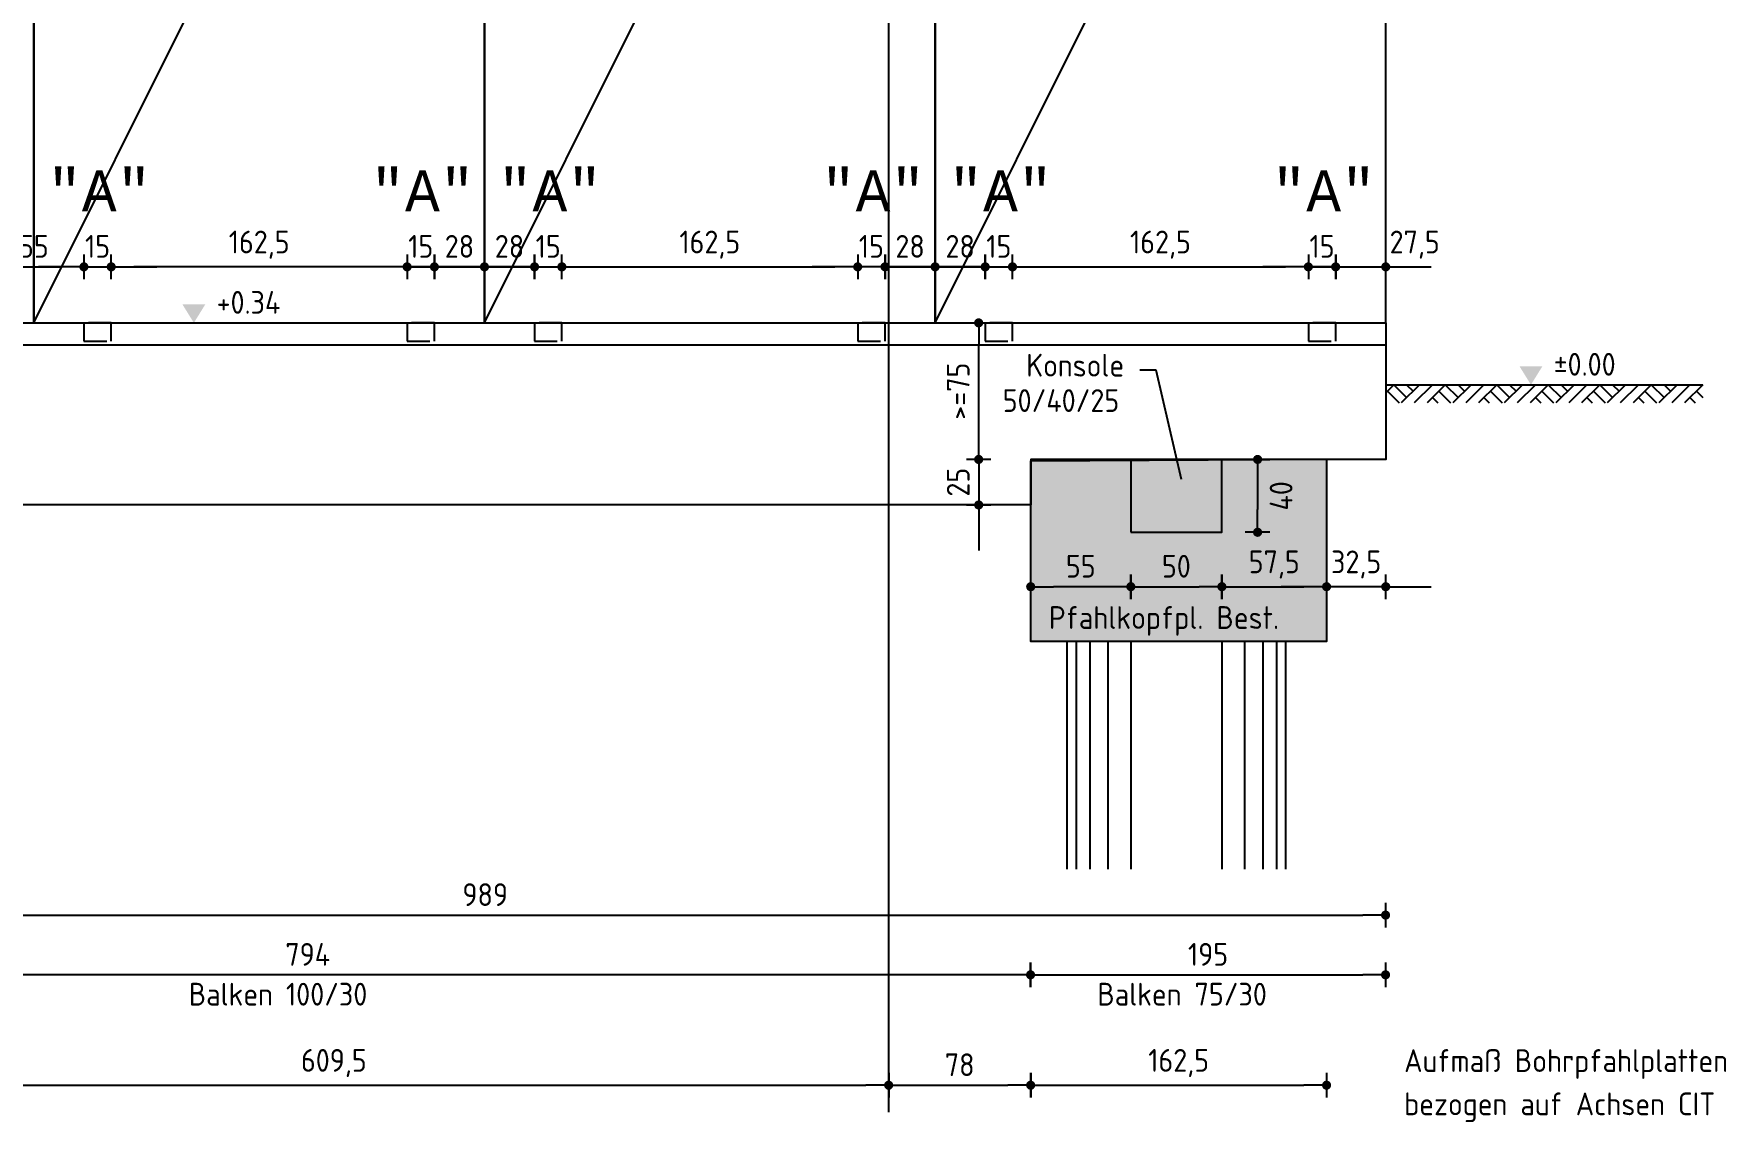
# Model space of a CAD drawing. Extents: x -17 to 300, y 24 to 138.
# Drawn here: x 262.12 to 271.42, y 124.52 to 130.5 of the extents above; entities that cross this region are included whole.
import ezdxf
from ezdxf.enums import TextEntityAlignment as Align

# ---------------------------------------------------------------- set-up
doc = ezdxf.new("R2010")
doc.units = 0
doc.header["$LTSCALE"] = 0.5
doc.header["$MEASUREMENT"] = 0
doc.header["$PDMODE"] = 2
doc.linetypes.add('AUSGEZOGEN', pattern=[1000.01, 1000, 0.01])
doc.linetypes.add('HIDDEN', pattern=[0.375, 0.25, -0.125])
doc.layers.get('Defpoints').update_dxf_attribs({"linetype": 'CONTINUOUS'})
for name, color, linetype in [('ACHSEN', 7, 'CONTINUOUS'), ('BET-SCHN', 6, 'CONTINUOUS'), ('BETON', 7, 'CONTINUOUS'), ('koten', 7, 'CONTINUOUS'), ('MASSE', 7, 'CONTINUOUS'), ('SCHRAFF', 7, 'CONTINUOUS'), ('TEXT', 7, 'CONTINUOUS')]:
    doc.layers.add(name, color=color, linetype=linetype)
doc.styles.add('mono', font='monos.ttf')
doc.styles.add('TXT', font='isocp.shx')
doc.dimstyles.new('DOT_I', dxfattribs={"dimscale": 0.5, "dimtxt": 0.25, "dimasz": 0.25, "dimexe": 0.1, "dimexo": 0.3, "dimgap": 0.1, "dimtad": 1, "dimdec": 3, "dimzin": 3, "dimtxsty": 'TXT', "dimblk": 'DOT', "dimblk1": 'DOT', "dimblk2": 'DOT', "dimsah": 1, "dimcen": 0.1, "dimse1": 1, "dimse2": 1, "dimazin": 0, "dimtfac": 1, "dimtdec": 4, "dimtix": 1, "dimtmove": 2, "dimatfit": 3, "dimldrblk": 'DOT', "dimfxl": 0, "dimtvp": 1, "dimtolj": 1, "dimtzin": 0, "dimarcsym": 0})

# ---------------------------------------------------------------- blocks, each defined once
blk = doc.blocks.new('DOT')
at = {"layer": 'MASSE', "color": 7, "linetype": 'Continuous'}
for p, q in [((0, 0), (-1, 0)), ((0, 0.54), (0, -0.54))]:
    blk.add_line(p, q, dxfattribs=at)
at = {"layer": 'MASSE', "color": 7, "linetype": 'Continuous', "const_width": 0.2}
blk.add_lwpolyline([(-0.1, 0, 1), (0.1, 0, 1)], format="xyb", close=True, dxfattribs=at)
blk = doc.blocks.new('*D286')
at = {"layer": 'Defpoints', "color": 0, "linetype": 'AUSGEZOGEN', "transparency": 16777216}
for p in [(259.6547, 125.333), (259.6547, 125.333), (267.5947, 125.333)]:
    blk.add_point(p, dxfattribs=at)
at = {"layer": 'MASSE', "color": 0, "linetype": 'AUSGEZOGEN', "lineweight": -2, "transparency": 16777216}
blk.add_line((267.4697, 125.333), (259.7797, 125.333), dxfattribs=at)
at = {"layer": 'MASSE', "color": 0, "linetype": 'AUSGEZOGEN', "lineweight": -2, "transparency": 16777216, "xscale": 0.125, "yscale": 0.125, "zscale": 0.125, "rotation": 180}
blk.add_blockref('DOT', (259.6547, 125.333), dxfattribs=at)
at = {"layer": 'MASSE', "color": 0, "linetype": 'AUSGEZOGEN', "lineweight": -2, "transparency": 16777216, "xscale": 0.125, "yscale": 0.125, "zscale": 0.125}
blk.add_blockref('DOT', (267.5947, 125.333), dxfattribs=at)
at = {"layer": 'MASSE', "color": 0, "linetype": 'AUSGEZOGEN', "transparency": 16777216, "insert": (263.6247, 125.4455), "char_height": 0.125, "attachment_point": 5, "style": 'TXT'}
blk.add_mtext('\\A1;794', dxfattribs=at)
blk = doc.blocks.new('*D287')
at = {"layer": 'Defpoints', "color": 0, "linetype": 'AUSGEZOGEN', "transparency": 16777216}
for p in [(267.5947, 125.333), (269.5447, 125.333), (269.5447, 125.333)]:
    blk.add_point(p, dxfattribs=at)
at = {"layer": 'MASSE', "color": 0, "linetype": 'AUSGEZOGEN', "lineweight": -2, "transparency": 16777216}
blk.add_line((267.7197, 125.333), (269.4197, 125.333), dxfattribs=at)
at = {"layer": 'MASSE', "color": 0, "linetype": 'AUSGEZOGEN', "lineweight": -2, "transparency": 16777216, "xscale": 0.125, "yscale": 0.125, "zscale": 0.125, "rotation": 180}
blk.add_blockref('DOT', (267.5947, 125.333), dxfattribs=at)
at = {"layer": 'MASSE', "color": 0, "linetype": 'AUSGEZOGEN', "lineweight": -2, "transparency": 16777216, "xscale": 0.125, "yscale": 0.125, "zscale": 0.125}
blk.add_blockref('DOT', (269.5447, 125.333), dxfattribs=at)
at = {"layer": 'MASSE', "color": 0, "linetype": 'AUSGEZOGEN', "transparency": 16777216, "insert": (268.5697, 125.4455), "char_height": 0.125, "attachment_point": 5, "style": 'TXT'}
blk.add_mtext('\\A1;195', dxfattribs=at)
blk = doc.blocks.new('*D291')
at = {"layer": 'Defpoints', "color": 0, "linetype": 'AUSGEZOGEN', "transparency": 16777216}
for p in [(259.6547, 125.6609), (269.5447, 125.6609), (269.5447, 125.6609)]:
    blk.add_point(p, dxfattribs=at)
at = {"layer": 'MASSE', "color": 0, "linetype": 'AUSGEZOGEN', "lineweight": -2, "transparency": 16777216}
blk.add_line((259.7797, 125.6609), (269.4197, 125.6609), dxfattribs=at)
at = {"layer": 'MASSE', "color": 0, "linetype": 'AUSGEZOGEN', "lineweight": -2, "transparency": 16777216, "xscale": 0.125, "yscale": 0.125, "zscale": 0.125, "rotation": 180}
blk.add_blockref('DOT', (259.6547, 125.6609), dxfattribs=at)
at = {"layer": 'MASSE', "color": 0, "linetype": 'AUSGEZOGEN', "lineweight": -2, "transparency": 16777216, "xscale": 0.125, "yscale": 0.125, "zscale": 0.125}
blk.add_blockref('DOT', (269.5447, 125.6609), dxfattribs=at)
at = {"layer": 'MASSE', "color": 0, "linetype": 'AUSGEZOGEN', "transparency": 16777216, "insert": (264.5997, 125.7734), "char_height": 0.125, "attachment_point": 5, "style": 'TXT'}
blk.add_mtext('\\A1;989', dxfattribs=at)
blk = doc.blocks.new('*D299')
at = {"layer": 'Defpoints', "color": 0, "linetype": 'AUSGEZOGEN', "transparency": 16777216}
for p in [(268.8418, 128.1629), (268.8418, 127.7629), (268.8418, 127.7629)]:
    blk.add_point(p, dxfattribs=at)
at = {"layer": 'MASSE', "color": 0, "linetype": 'AUSGEZOGEN', "lineweight": -2, "transparency": 16777216}
blk.add_line((268.8418, 128.0379), (268.8418, 127.8879), dxfattribs=at)
at = {"layer": 'MASSE', "color": 0, "linetype": 'AUSGEZOGEN', "lineweight": -2, "transparency": 16777216, "xscale": 0.125, "yscale": 0.125, "zscale": 0.125}
for p, rotation in [((268.8418, 128.1629), 90), ((268.8418, 127.7629), 270)]:
    blk.add_blockref('DOT', p, dxfattribs=dict(at, rotation=rotation))
at = {"layer": 'MASSE', "color": 0, "linetype": 'AUSGEZOGEN', "transparency": 16777216, "insert": (268.9709, 127.9629), "char_height": 0.125, "attachment_point": 5, "rotation": 90, "style": 'TXT'}
blk.add_mtext('\\A1;40', dxfattribs=at)
blk = doc.blocks.new('*D300')
at = {"layer": 'Defpoints', "color": 0, "linetype": 'AUSGEZOGEN', "transparency": 16777216}
for p in [(267.31, 128.1629), (267.31, 127.9129), (267.31, 127.9129)]:
    blk.add_point(p, dxfattribs=at)
at = {"layer": 'MASSE', "color": 0, "linetype": 'AUSGEZOGEN', "lineweight": -2, "transparency": 16777216}
for p, q in [((267.31, 128.2879), (267.31, 128.4129)), ((267.31, 128.1629), (267.31, 127.9129)), ((267.31, 127.7879), (267.31, 127.6629))]:
    blk.add_line(p, q, dxfattribs=at)
at = {"layer": 'MASSE', "color": 0, "linetype": 'AUSGEZOGEN', "lineweight": -2, "transparency": 16777216, "xscale": 0.125, "yscale": 0.125, "zscale": 0.125}
for p, rotation in [((267.31, 128.1629), 270), ((267.31, 127.9129), 90)]:
    blk.add_blockref('DOT', p, dxfattribs=dict(at, rotation=rotation))
at = {"layer": 'MASSE', "color": 0, "linetype": 'AUSGEZOGEN', "transparency": 16777216, "insert": (267.1975, 128.0379), "char_height": 0.125, "attachment_point": 5, "rotation": 90, "style": 'TXT'}
blk.add_mtext('\\A1;25', dxfattribs=at)
blk = doc.blocks.new('*D301')
at = {"layer": 'Defpoints', "color": 0, "linetype": 'AUSGEZOGEN', "transparency": 16777216}
for p in [(267.31, 128.9129), (267.31, 128.9129), (267.31, 128.1629)]:
    blk.add_point(p, dxfattribs=at)
at = {"layer": 'MASSE', "color": 0, "linetype": 'AUSGEZOGEN', "lineweight": -2, "transparency": 16777216}
blk.add_line((267.31, 128.2879), (267.31, 128.7879), dxfattribs=at)
at = {"layer": 'MASSE', "color": 0, "linetype": 'AUSGEZOGEN', "lineweight": -2, "transparency": 16777216, "xscale": 0.125, "yscale": 0.125, "zscale": 0.125}
for p, rotation in [((267.31, 128.9129), 90), ((267.31, 128.1629), 270)]:
    blk.add_blockref('DOT', p, dxfattribs=dict(at, rotation=rotation))
at = {"layer": 'MASSE', "color": 0, "linetype": 'AUSGEZOGEN', "transparency": 16777216, "insert": (267.1975, 128.5379), "char_height": 0.125, "attachment_point": 5, "rotation": 90, "style": 'TXT'}
blk.add_mtext('\\A1;>=75', dxfattribs=at)
blk = doc.blocks.new('okrd_o')
at = {"layer": 'koten', "color": 7, "linetype": 'Continuous'}
blk.add_solid([(-0.125, 0.202), (0.125, 0.202), (0, 0)], dxfattribs=at)
at = {"layer": 'koten', "style": 'TXT'}
blk.add_attdef('OKRD', (0.25, 0.1), '', height=0.25, dxfattribs=at)
blk = doc.blocks.new('*D186')
at = {"layer": 'Defpoints', "color": 0, "linetype": 'AUSGEZOGEN', "transparency": 16777216}
for p in [(260.7206, 124.7269), (266.8156, 124.7269), (266.8156, 124.7269)]:
    blk.add_point(p, dxfattribs=at)
at = {"layer": 'MASSE', "color": 0, "linetype": 'AUSGEZOGEN', "lineweight": -2, "transparency": 16777216}
blk.add_line((260.8456, 124.7269), (266.6906, 124.7269), dxfattribs=at)
at = {"layer": 'MASSE', "color": 0, "linetype": 'AUSGEZOGEN', "lineweight": -2, "transparency": 16777216, "xscale": 0.125, "yscale": 0.125, "zscale": 0.125, "rotation": 180}
blk.add_blockref('DOT', (260.7206, 124.7269), dxfattribs=at)
at = {"layer": 'MASSE', "color": 0, "linetype": 'AUSGEZOGEN', "lineweight": -2, "transparency": 16777216, "xscale": 0.125, "yscale": 0.125, "zscale": 0.125}
blk.add_blockref('DOT', (266.8156, 124.7269), dxfattribs=at)
at = {"layer": 'MASSE', "color": 0, "linetype": 'AUSGEZOGEN', "transparency": 16777216, "insert": (263.7681, 124.8488), "char_height": 0.125, "attachment_point": 5, "style": 'TXT'}
blk.add_mtext('\\A1;609,5', dxfattribs=at)
blk = doc.blocks.new('*D187')
at = {"layer": 'Defpoints', "color": 0, "linetype": 'AUSGEZOGEN', "transparency": 16777216}
for p in [(266.8156, 124.7269), (267.5956, 124.7269), (267.5956, 124.7269)]:
    blk.add_point(p, dxfattribs=at)
at = {"layer": 'MASSE', "color": 0, "linetype": 'AUSGEZOGEN', "lineweight": -2, "transparency": 16777216}
blk.add_line((266.9406, 124.7269), (267.4706, 124.7269), dxfattribs=at)
at = {"layer": 'MASSE', "color": 0, "linetype": 'AUSGEZOGEN', "lineweight": -2, "transparency": 16777216, "xscale": 0.125, "yscale": 0.125, "zscale": 0.125, "rotation": 180}
blk.add_blockref('DOT', (266.8156, 124.7269), dxfattribs=at)
at = {"layer": 'MASSE', "color": 0, "linetype": 'AUSGEZOGEN', "lineweight": -2, "transparency": 16777216, "xscale": 0.125, "yscale": 0.125, "zscale": 0.125}
blk.add_blockref('DOT', (267.5956, 124.7269), dxfattribs=at)
at = {"layer": 'MASSE', "color": 0, "linetype": 'AUSGEZOGEN', "transparency": 16777216, "insert": (267.2056, 124.8394), "char_height": 0.125, "attachment_point": 5, "style": 'TXT'}
blk.add_mtext('\\A1;78', dxfattribs=at)
blk = doc.blocks.new('*D188')
at = {"layer": 'Defpoints', "color": 0, "linetype": 'AUSGEZOGEN', "transparency": 16777216}
for p in [(267.5956, 124.7269), (269.2206, 124.7269), (269.2206, 124.7269)]:
    blk.add_point(p, dxfattribs=at)
at = {"layer": 'MASSE', "color": 0, "linetype": 'AUSGEZOGEN', "lineweight": -2, "transparency": 16777216}
blk.add_line((267.7206, 124.7269), (269.0956, 124.7269), dxfattribs=at)
at = {"layer": 'MASSE', "color": 0, "linetype": 'AUSGEZOGEN', "lineweight": -2, "transparency": 16777216, "xscale": 0.125, "yscale": 0.125, "zscale": 0.125, "rotation": 180}
blk.add_blockref('DOT', (267.5956, 124.7269), dxfattribs=at)
at = {"layer": 'MASSE', "color": 0, "linetype": 'AUSGEZOGEN', "lineweight": -2, "transparency": 16777216, "xscale": 0.125, "yscale": 0.125, "zscale": 0.125}
blk.add_blockref('DOT', (269.2206, 124.7269), dxfattribs=at)
at = {"layer": 'MASSE', "color": 0, "linetype": 'AUSGEZOGEN', "transparency": 16777216, "insert": (268.4081, 124.8488), "char_height": 0.125, "attachment_point": 5, "style": 'TXT'}
blk.add_mtext('\\A1;162,5', dxfattribs=at)
blk = doc.blocks.new('*D192')
at = {"layer": 'Defpoints', "color": 0, "linetype": 'AUSGEZOGEN', "transparency": 16777216}
for p in [(267.5956, 127.4641), (267.5956, 127.4641), (268.1456, 127.4641)]:
    blk.add_point(p, dxfattribs=at)
at = {"layer": 'MASSE', "color": 0, "linetype": 'AUSGEZOGEN', "lineweight": -2, "transparency": 16777216}
blk.add_line((268.0206, 127.4641), (267.7206, 127.4641), dxfattribs=at)
at = {"layer": 'MASSE', "color": 0, "linetype": 'AUSGEZOGEN', "lineweight": -2, "transparency": 16777216, "xscale": 0.125, "yscale": 0.125, "zscale": 0.125, "rotation": 180}
blk.add_blockref('DOT', (267.5956, 127.4641), dxfattribs=at)
at = {"layer": 'MASSE', "color": 0, "linetype": 'AUSGEZOGEN', "lineweight": -2, "transparency": 16777216, "xscale": 0.125, "yscale": 0.125, "zscale": 0.125}
blk.add_blockref('DOT', (268.1456, 127.4641), dxfattribs=at)
at = {"layer": 'MASSE', "color": 0, "linetype": 'AUSGEZOGEN', "transparency": 16777216, "insert": (267.8706, 127.5766), "char_height": 0.125, "attachment_point": 5, "style": 'TXT'}
blk.add_mtext('\\A1;55', dxfattribs=at)
blk = doc.blocks.new('*D193')
at = {"layer": 'Defpoints', "color": 0, "linetype": 'AUSGEZOGEN', "transparency": 16777216}
for p in [(268.1456, 127.4641), (268.6456, 127.4641), (268.6456, 127.4641)]:
    blk.add_point(p, dxfattribs=at)
at = {"layer": 'MASSE', "color": 0, "linetype": 'AUSGEZOGEN', "lineweight": -2, "transparency": 16777216}
blk.add_line((268.2706, 127.4641), (268.5206, 127.4641), dxfattribs=at)
at = {"layer": 'MASSE', "color": 0, "linetype": 'AUSGEZOGEN', "lineweight": -2, "transparency": 16777216, "xscale": 0.125, "yscale": 0.125, "zscale": 0.125, "rotation": 180}
blk.add_blockref('DOT', (268.1456, 127.4641), dxfattribs=at)
at = {"layer": 'MASSE', "color": 0, "linetype": 'AUSGEZOGEN', "lineweight": -2, "transparency": 16777216, "xscale": 0.125, "yscale": 0.125, "zscale": 0.125}
blk.add_blockref('DOT', (268.6456, 127.4641), dxfattribs=at)
at = {"layer": 'MASSE', "color": 0, "linetype": 'AUSGEZOGEN', "transparency": 16777216, "insert": (268.3956, 127.5766), "char_height": 0.125, "attachment_point": 5, "style": 'TXT'}
blk.add_mtext('\\A1;50', dxfattribs=at)
blk = doc.blocks.new('*D194')
at = {"layer": 'Defpoints', "color": 0, "linetype": 'AUSGEZOGEN', "transparency": 16777216}
for p in [(268.6456, 127.4641), (269.2206, 127.4641), (269.2206, 127.4641)]:
    blk.add_point(p, dxfattribs=at)
at = {"layer": 'MASSE', "color": 0, "linetype": 'AUSGEZOGEN', "lineweight": -2, "transparency": 16777216}
blk.add_line((268.7706, 127.4641), (269.0956, 127.4641), dxfattribs=at)
at = {"layer": 'MASSE', "color": 0, "linetype": 'AUSGEZOGEN', "lineweight": -2, "transparency": 16777216, "xscale": 0.125, "yscale": 0.125, "zscale": 0.125, "rotation": 180}
blk.add_blockref('DOT', (268.6456, 127.4641), dxfattribs=at)
at = {"layer": 'MASSE', "color": 0, "linetype": 'AUSGEZOGEN', "lineweight": -2, "transparency": 16777216, "xscale": 0.125, "yscale": 0.125, "zscale": 0.125}
blk.add_blockref('DOT', (269.2206, 127.4641), dxfattribs=at)
at = {"layer": 'MASSE', "color": 0, "linetype": 'AUSGEZOGEN', "transparency": 16777216, "insert": (268.9331, 127.586), "char_height": 0.125, "attachment_point": 5, "style": 'TXT'}
blk.add_mtext('\\A1;57,5', dxfattribs=at)
blk = doc.blocks.new('*D195')
at = {"layer": 'Defpoints', "color": 0, "linetype": 'AUSGEZOGEN', "transparency": 16777216}
for p in [(269.2206, 127.4641), (269.2206, 127.4641), (269.5456, 127.4641)]:
    blk.add_point(p, dxfattribs=at)
at = {"layer": 'MASSE', "color": 0, "linetype": 'AUSGEZOGEN', "lineweight": -2, "transparency": 16777216}
for p, q in [((269.0956, 127.4641), (268.9706, 127.4641)), ((269.5456, 127.4641), (269.2206, 127.4641)), ((269.6706, 127.4641), (269.7956, 127.4641))]:
    blk.add_line(p, q, dxfattribs=at)
at = {"layer": 'MASSE', "color": 0, "linetype": 'AUSGEZOGEN', "lineweight": -2, "transparency": 16777216, "xscale": 0.125, "yscale": 0.125, "zscale": 0.125}
blk.add_blockref('DOT', (269.2206, 127.4641), dxfattribs=at)
at = {"layer": 'MASSE', "color": 0, "linetype": 'AUSGEZOGEN', "lineweight": -2, "transparency": 16777216, "xscale": 0.125, "yscale": 0.125, "zscale": 0.125, "rotation": 180}
blk.add_blockref('DOT', (269.5456, 127.4641), dxfattribs=at)
at = {"layer": 'MASSE', "color": 0, "linetype": 'AUSGEZOGEN', "transparency": 16777216, "insert": (269.3831, 127.586), "char_height": 0.125, "attachment_point": 5, "style": 'TXT'}
blk.add_mtext('\\A1;32,5', dxfattribs=at)
blk = doc.blocks.new('*D248')
at = {"layer": 'Defpoints', "color": 0, "linetype": 'AUSGEZOGEN', "transparency": 16777216}
for p in [(261.8456, 129.2204), (262.3956, 129.2204), (262.3956, 129.2204)]:
    blk.add_point(p, dxfattribs=at)
at = {"layer": 'MASSE', "color": 0, "linetype": 'AUSGEZOGEN', "lineweight": -2, "transparency": 16777216}
blk.add_line((261.9706, 129.2204), (262.2706, 129.2204), dxfattribs=at)
at = {"layer": 'MASSE', "color": 0, "linetype": 'AUSGEZOGEN', "lineweight": -2, "transparency": 16777216, "xscale": 0.125, "yscale": 0.125, "zscale": 0.125, "rotation": 180}
blk.add_blockref('DOT', (261.8456, 129.2204), dxfattribs=at)
at = {"layer": 'MASSE', "color": 0, "linetype": 'AUSGEZOGEN', "lineweight": -2, "transparency": 16777216, "xscale": 0.125, "yscale": 0.125, "zscale": 0.125}
blk.add_blockref('DOT', (262.3956, 129.2204), dxfattribs=at)
at = {"layer": 'MASSE', "color": 0, "linetype": 'AUSGEZOGEN', "transparency": 16777216, "insert": (262.1206, 129.3329), "char_height": 0.125, "attachment_point": 5, "style": 'TXT'}
blk.add_mtext('\\A1;55', dxfattribs=at)
blk = doc.blocks.new('*D249')
at = {"layer": 'Defpoints', "color": 0, "linetype": 'AUSGEZOGEN', "transparency": 16777216}
for p in [(262.3956, 129.2204), (262.5456, 129.2204), (262.5456, 129.2204)]:
    blk.add_point(p, dxfattribs=at)
at = {"layer": 'MASSE', "color": 0, "linetype": 'AUSGEZOGEN', "lineweight": -2, "transparency": 16777216}
for p, q in [((262.2706, 129.2204), (262.1456, 129.2204)), ((262.3956, 129.2204), (262.5456, 129.2204)), ((262.6706, 129.2204), (262.7956, 129.2204))]:
    blk.add_line(p, q, dxfattribs=at)
at = {"layer": 'MASSE', "color": 0, "linetype": 'AUSGEZOGEN', "lineweight": -2, "transparency": 16777216, "xscale": 0.125, "yscale": 0.125, "zscale": 0.125}
blk.add_blockref('DOT', (262.3956, 129.2204), dxfattribs=at)
at = {"layer": 'MASSE', "color": 0, "linetype": 'AUSGEZOGEN', "lineweight": -2, "transparency": 16777216, "xscale": 0.125, "yscale": 0.125, "zscale": 0.125, "rotation": 180}
blk.add_blockref('DOT', (262.5456, 129.2204), dxfattribs=at)
at = {"layer": 'MASSE', "color": 0, "linetype": 'AUSGEZOGEN', "transparency": 16777216, "insert": (262.4706, 129.3329), "char_height": 0.125, "attachment_point": 5, "style": 'TXT'}
blk.add_mtext('\\A1;15', dxfattribs=at)
blk = doc.blocks.new('*D250')
at = {"layer": 'Defpoints', "color": 0, "linetype": 'AUSGEZOGEN', "transparency": 16777216}
for p in [(262.5456, 129.2204), (262.5456, 129.2204), (264.1706, 129.2204)]:
    blk.add_point(p, dxfattribs=at)
at = {"layer": 'MASSE', "color": 0, "linetype": 'AUSGEZOGEN', "lineweight": -2, "transparency": 16777216}
blk.add_line((264.0456, 129.2204), (262.6706, 129.2204), dxfattribs=at)
at = {"layer": 'MASSE', "color": 0, "linetype": 'AUSGEZOGEN', "lineweight": -2, "transparency": 16777216, "xscale": 0.125, "yscale": 0.125, "zscale": 0.125, "rotation": 180}
blk.add_blockref('DOT', (262.5456, 129.2204), dxfattribs=at)
at = {"layer": 'MASSE', "color": 0, "linetype": 'AUSGEZOGEN', "lineweight": -2, "transparency": 16777216, "xscale": 0.125, "yscale": 0.125, "zscale": 0.125}
blk.add_blockref('DOT', (264.1706, 129.2204), dxfattribs=at)
at = {"layer": 'MASSE', "color": 0, "linetype": 'AUSGEZOGEN', "transparency": 16777216, "insert": (263.3581, 129.3423), "char_height": 0.125, "attachment_point": 5, "style": 'TXT'}
blk.add_mtext('\\A1;162,5', dxfattribs=at)
blk = doc.blocks.new('*D251')
at = {"layer": 'Defpoints', "color": 0, "linetype": 'AUSGEZOGEN', "transparency": 16777216}
for p in [(265.0206, 129.2204), (266.6456, 129.2204), (266.6456, 129.2204)]:
    blk.add_point(p, dxfattribs=at)
at = {"layer": 'MASSE', "color": 0, "linetype": 'AUSGEZOGEN', "lineweight": -2, "transparency": 16777216}
blk.add_line((265.1456, 129.2204), (266.5206, 129.2204), dxfattribs=at)
at = {"layer": 'MASSE', "color": 0, "linetype": 'AUSGEZOGEN', "lineweight": -2, "transparency": 16777216, "xscale": 0.125, "yscale": 0.125, "zscale": 0.125, "rotation": 180}
blk.add_blockref('DOT', (265.0206, 129.2204), dxfattribs=at)
at = {"layer": 'MASSE', "color": 0, "linetype": 'AUSGEZOGEN', "lineweight": -2, "transparency": 16777216, "xscale": 0.125, "yscale": 0.125, "zscale": 0.125}
blk.add_blockref('DOT', (266.6456, 129.2204), dxfattribs=at)
at = {"layer": 'MASSE', "color": 0, "linetype": 'AUSGEZOGEN', "transparency": 16777216, "insert": (265.8331, 129.3423), "char_height": 0.125, "attachment_point": 5, "style": 'TXT'}
blk.add_mtext('\\A1;162,5', dxfattribs=at)
blk = doc.blocks.new('*D252')
at = {"layer": 'Defpoints', "color": 0, "linetype": 'AUSGEZOGEN', "transparency": 16777216}
for p in [(266.6456, 129.2204), (266.6456, 129.2204), (266.7956, 129.2204)]:
    blk.add_point(p, dxfattribs=at)
at = {"layer": 'MASSE', "color": 0, "linetype": 'AUSGEZOGEN', "lineweight": -2, "transparency": 16777216}
for p, q in [((266.5206, 129.2204), (266.3956, 129.2204)), ((266.7956, 129.2204), (266.6456, 129.2204)), ((266.9206, 129.2204), (267.0456, 129.2204))]:
    blk.add_line(p, q, dxfattribs=at)
at = {"layer": 'MASSE', "color": 0, "linetype": 'AUSGEZOGEN', "lineweight": -2, "transparency": 16777216, "xscale": 0.125, "yscale": 0.125, "zscale": 0.125}
blk.add_blockref('DOT', (266.6456, 129.2204), dxfattribs=at)
at = {"layer": 'MASSE', "color": 0, "linetype": 'AUSGEZOGEN', "lineweight": -2, "transparency": 16777216, "xscale": 0.125, "yscale": 0.125, "zscale": 0.125, "rotation": 180}
blk.add_blockref('DOT', (266.7956, 129.2204), dxfattribs=at)
at = {"layer": 'MASSE', "color": 0, "linetype": 'AUSGEZOGEN', "transparency": 16777216, "insert": (266.7206, 129.3329), "char_height": 0.125, "attachment_point": 5, "style": 'TXT'}
blk.add_mtext('\\A1;15', dxfattribs=at)
blk = doc.blocks.new('*D253')
at = {"layer": 'Defpoints', "color": 0, "linetype": 'AUSGEZOGEN', "transparency": 16777216}
for p in [(266.7956, 129.2204), (267.0706, 129.2204), (267.0706, 129.2204)]:
    blk.add_point(p, dxfattribs=at)
at = {"layer": 'MASSE', "color": 0, "linetype": 'AUSGEZOGEN', "lineweight": -2, "transparency": 16777216}
for p, q in [((266.6706, 129.2204), (266.5456, 129.2204)), ((266.7956, 129.2204), (267.0706, 129.2204)), ((267.1956, 129.2204), (267.3206, 129.2204))]:
    blk.add_line(p, q, dxfattribs=at)
at = {"layer": 'MASSE', "color": 0, "linetype": 'AUSGEZOGEN', "lineweight": -2, "transparency": 16777216, "xscale": 0.125, "yscale": 0.125, "zscale": 0.125}
blk.add_blockref('DOT', (266.7956, 129.2204), dxfattribs=at)
at = {"layer": 'MASSE', "color": 0, "linetype": 'AUSGEZOGEN', "lineweight": -2, "transparency": 16777216, "xscale": 0.125, "yscale": 0.125, "zscale": 0.125, "rotation": 180}
blk.add_blockref('DOT', (267.0706, 129.2204), dxfattribs=at)
at = {"layer": 'MASSE', "color": 0, "linetype": 'AUSGEZOGEN', "transparency": 16777216, "insert": (266.9331, 129.3329), "char_height": 0.125, "attachment_point": 5, "style": 'TXT'}
blk.add_mtext('\\A1;28', dxfattribs=at)
blk = doc.blocks.new('*D254')
at = {"layer": 'Defpoints', "color": 0, "linetype": 'AUSGEZOGEN', "transparency": 16777216}
for p in [(267.0706, 129.2204), (267.0706, 129.2204), (267.3456, 129.2204)]:
    blk.add_point(p, dxfattribs=at)
at = {"layer": 'MASSE', "color": 0, "linetype": 'AUSGEZOGEN', "lineweight": -2, "transparency": 16777216}
for p, q in [((266.9456, 129.2204), (266.8206, 129.2204)), ((267.3456, 129.2204), (267.0706, 129.2204)), ((267.4706, 129.2204), (267.5956, 129.2204))]:
    blk.add_line(p, q, dxfattribs=at)
at = {"layer": 'MASSE', "color": 0, "linetype": 'AUSGEZOGEN', "lineweight": -2, "transparency": 16777216, "xscale": 0.125, "yscale": 0.125, "zscale": 0.125}
blk.add_blockref('DOT', (267.0706, 129.2204), dxfattribs=at)
at = {"layer": 'MASSE', "color": 0, "linetype": 'AUSGEZOGEN', "lineweight": -2, "transparency": 16777216, "xscale": 0.125, "yscale": 0.125, "zscale": 0.125, "rotation": 180}
blk.add_blockref('DOT', (267.3456, 129.2204), dxfattribs=at)
at = {"layer": 'MASSE', "color": 0, "linetype": 'AUSGEZOGEN', "transparency": 16777216, "insert": (267.2081, 129.3329), "char_height": 0.125, "attachment_point": 5, "style": 'TXT'}
blk.add_mtext('\\A1;28', dxfattribs=at)
blk = doc.blocks.new('*D255')
at = {"layer": 'Defpoints', "color": 0, "linetype": 'AUSGEZOGEN', "transparency": 16777216}
for p in [(267.3456, 129.2204), (267.4956, 129.2204), (267.4956, 129.2204)]:
    blk.add_point(p, dxfattribs=at)
at = {"layer": 'MASSE', "color": 0, "linetype": 'AUSGEZOGEN', "lineweight": -2, "transparency": 16777216}
for p, q in [((267.2206, 129.2204), (267.0956, 129.2204)), ((267.3456, 129.2204), (267.4956, 129.2204)), ((267.6206, 129.2204), (267.7456, 129.2204))]:
    blk.add_line(p, q, dxfattribs=at)
at = {"layer": 'MASSE', "color": 0, "linetype": 'AUSGEZOGEN', "lineweight": -2, "transparency": 16777216, "xscale": 0.125, "yscale": 0.125, "zscale": 0.125}
blk.add_blockref('DOT', (267.3456, 129.2204), dxfattribs=at)
at = {"layer": 'MASSE', "color": 0, "linetype": 'AUSGEZOGEN', "lineweight": -2, "transparency": 16777216, "xscale": 0.125, "yscale": 0.125, "zscale": 0.125, "rotation": 180}
blk.add_blockref('DOT', (267.4956, 129.2204), dxfattribs=at)
at = {"layer": 'MASSE', "color": 0, "linetype": 'AUSGEZOGEN', "transparency": 16777216, "insert": (267.4206, 129.3329), "char_height": 0.125, "attachment_point": 5, "style": 'TXT'}
blk.add_mtext('\\A1;15', dxfattribs=at)
blk = doc.blocks.new('*D256')
at = {"layer": 'Defpoints', "color": 0, "linetype": 'AUSGEZOGEN', "transparency": 16777216}
for p in [(267.4956, 129.2204), (269.1206, 129.2204), (269.1206, 129.2204)]:
    blk.add_point(p, dxfattribs=at)
at = {"layer": 'MASSE', "color": 0, "linetype": 'AUSGEZOGEN', "lineweight": -2, "transparency": 16777216}
blk.add_line((267.6206, 129.2204), (268.9956, 129.2204), dxfattribs=at)
at = {"layer": 'MASSE', "color": 0, "linetype": 'AUSGEZOGEN', "lineweight": -2, "transparency": 16777216, "xscale": 0.125, "yscale": 0.125, "zscale": 0.125, "rotation": 180}
blk.add_blockref('DOT', (267.4956, 129.2204), dxfattribs=at)
at = {"layer": 'MASSE', "color": 0, "linetype": 'AUSGEZOGEN', "lineweight": -2, "transparency": 16777216, "xscale": 0.125, "yscale": 0.125, "zscale": 0.125}
blk.add_blockref('DOT', (269.1206, 129.2204), dxfattribs=at)
at = {"layer": 'MASSE', "color": 0, "linetype": 'AUSGEZOGEN', "transparency": 16777216, "insert": (268.3081, 129.3423), "char_height": 0.125, "attachment_point": 5, "style": 'TXT'}
blk.add_mtext('\\A1;162,5', dxfattribs=at)
blk = doc.blocks.new('*D257')
at = {"layer": 'Defpoints', "color": 0, "linetype": 'AUSGEZOGEN', "transparency": 16777216}
for p in [(269.1206, 129.2204), (269.2706, 129.2204), (269.2706, 129.2204)]:
    blk.add_point(p, dxfattribs=at)
at = {"layer": 'MASSE', "color": 0, "linetype": 'AUSGEZOGEN', "lineweight": -2, "transparency": 16777216}
for p, q in [((268.9956, 129.2204), (268.8706, 129.2204)), ((269.1206, 129.2204), (269.2706, 129.2204)), ((269.3956, 129.2204), (269.5206, 129.2204))]:
    blk.add_line(p, q, dxfattribs=at)
at = {"layer": 'MASSE', "color": 0, "linetype": 'AUSGEZOGEN', "lineweight": -2, "transparency": 16777216, "xscale": 0.125, "yscale": 0.125, "zscale": 0.125}
blk.add_blockref('DOT', (269.1206, 129.2204), dxfattribs=at)
at = {"layer": 'MASSE', "color": 0, "linetype": 'AUSGEZOGEN', "lineweight": -2, "transparency": 16777216, "xscale": 0.125, "yscale": 0.125, "zscale": 0.125, "rotation": 180}
blk.add_blockref('DOT', (269.2706, 129.2204), dxfattribs=at)
at = {"layer": 'MASSE', "color": 0, "linetype": 'AUSGEZOGEN', "transparency": 16777216, "insert": (269.1956, 129.3329), "char_height": 0.125, "attachment_point": 5, "style": 'TXT'}
blk.add_mtext('\\A1;15', dxfattribs=at)
blk = doc.blocks.new('*D258')
at = {"layer": 'Defpoints', "color": 0, "linetype": 'AUSGEZOGEN', "transparency": 16777216}
for p in [(269.2706, 129.2204), (269.5456, 129.2204), (269.5456, 129.2204)]:
    blk.add_point(p, dxfattribs=at)
at = {"layer": 'MASSE', "color": 0, "linetype": 'AUSGEZOGEN', "lineweight": -2, "transparency": 16777216}
for p, q in [((269.1456, 129.2204), (269.0206, 129.2204)), ((269.2706, 129.2204), (269.5456, 129.2204)), ((269.6706, 129.2204), (269.7956, 129.2204))]:
    blk.add_line(p, q, dxfattribs=at)
at = {"layer": 'MASSE', "color": 0, "linetype": 'AUSGEZOGEN', "lineweight": -2, "transparency": 16777216, "xscale": 0.125, "yscale": 0.125, "zscale": 0.125}
blk.add_blockref('DOT', (269.2706, 129.2204), dxfattribs=at)
at = {"layer": 'MASSE', "color": 0, "linetype": 'AUSGEZOGEN', "lineweight": -2, "transparency": 16777216, "xscale": 0.125, "yscale": 0.125, "zscale": 0.125, "rotation": 180}
blk.add_blockref('DOT', (269.5456, 129.2204), dxfattribs=at)
at = {"layer": 'MASSE', "color": 0, "linetype": 'AUSGEZOGEN', "transparency": 16777216, "insert": (269.7045, 129.3423), "char_height": 0.125, "attachment_point": 5, "style": 'TXT'}
blk.add_mtext('\\A1;27,5', dxfattribs=at)
blk = doc.blocks.new('*D259')
at = {"layer": 'Defpoints', "color": 0, "linetype": 'AUSGEZOGEN', "transparency": 16777216}
for p in [(264.1706, 129.2204), (264.3206, 129.2204), (264.3206, 129.2204)]:
    blk.add_point(p, dxfattribs=at)
at = {"layer": 'MASSE', "color": 0, "linetype": 'AUSGEZOGEN', "lineweight": -2, "transparency": 16777216}
for p, q in [((264.0456, 129.2204), (263.9206, 129.2204)), ((264.1706, 129.2204), (264.3206, 129.2204)), ((264.4456, 129.2204), (264.5706, 129.2204))]:
    blk.add_line(p, q, dxfattribs=at)
at = {"layer": 'MASSE', "color": 0, "linetype": 'AUSGEZOGEN', "lineweight": -2, "transparency": 16777216, "xscale": 0.125, "yscale": 0.125, "zscale": 0.125}
blk.add_blockref('DOT', (264.1706, 129.2204), dxfattribs=at)
at = {"layer": 'MASSE', "color": 0, "linetype": 'AUSGEZOGEN', "lineweight": -2, "transparency": 16777216, "xscale": 0.125, "yscale": 0.125, "zscale": 0.125, "rotation": 180}
blk.add_blockref('DOT', (264.3206, 129.2204), dxfattribs=at)
at = {"layer": 'MASSE', "color": 0, "linetype": 'AUSGEZOGEN', "transparency": 16777216, "insert": (264.2456, 129.3329), "char_height": 0.125, "attachment_point": 5, "style": 'TXT'}
blk.add_mtext('\\A1;15', dxfattribs=at)
blk = doc.blocks.new('*D260')
at = {"layer": 'Defpoints', "color": 0, "linetype": 'AUSGEZOGEN', "transparency": 16777216}
for p in [(264.8706, 129.2204), (265.0206, 129.2204), (265.0206, 129.2204)]:
    blk.add_point(p, dxfattribs=at)
at = {"layer": 'MASSE', "color": 0, "linetype": 'AUSGEZOGEN', "lineweight": -2, "transparency": 16777216}
for p, q in [((264.7456, 129.2204), (264.6206, 129.2204)), ((264.8706, 129.2204), (265.0206, 129.2204)), ((265.1456, 129.2204), (265.2706, 129.2204))]:
    blk.add_line(p, q, dxfattribs=at)
at = {"layer": 'MASSE', "color": 0, "linetype": 'AUSGEZOGEN', "lineweight": -2, "transparency": 16777216, "xscale": 0.125, "yscale": 0.125, "zscale": 0.125}
blk.add_blockref('DOT', (264.8706, 129.2204), dxfattribs=at)
at = {"layer": 'MASSE', "color": 0, "linetype": 'AUSGEZOGEN', "lineweight": -2, "transparency": 16777216, "xscale": 0.125, "yscale": 0.125, "zscale": 0.125, "rotation": 180}
blk.add_blockref('DOT', (265.0206, 129.2204), dxfattribs=at)
at = {"layer": 'MASSE', "color": 0, "linetype": 'AUSGEZOGEN', "transparency": 16777216, "insert": (264.9456, 129.3329), "char_height": 0.125, "attachment_point": 5, "style": 'TXT'}
blk.add_mtext('\\A1;15', dxfattribs=at)
blk = doc.blocks.new('*D261')
at = {"layer": 'Defpoints', "color": 0, "linetype": 'AUSGEZOGEN', "transparency": 16777216}
for p in [(264.3206, 129.2204), (264.3206, 129.2204), (264.5956, 129.2204)]:
    blk.add_point(p, dxfattribs=at)
at = {"layer": 'MASSE', "color": 0, "linetype": 'AUSGEZOGEN', "lineweight": -2, "transparency": 16777216}
for p, q in [((264.1956, 129.2204), (264.0706, 129.2204)), ((264.5956, 129.2204), (264.3206, 129.2204)), ((264.7206, 129.2204), (264.8456, 129.2204))]:
    blk.add_line(p, q, dxfattribs=at)
at = {"layer": 'MASSE', "color": 0, "linetype": 'AUSGEZOGEN', "lineweight": -2, "transparency": 16777216, "xscale": 0.125, "yscale": 0.125, "zscale": 0.125}
blk.add_blockref('DOT', (264.3206, 129.2204), dxfattribs=at)
at = {"layer": 'MASSE', "color": 0, "linetype": 'AUSGEZOGEN', "lineweight": -2, "transparency": 16777216, "xscale": 0.125, "yscale": 0.125, "zscale": 0.125, "rotation": 180}
blk.add_blockref('DOT', (264.5956, 129.2204), dxfattribs=at)
at = {"layer": 'MASSE', "color": 0, "linetype": 'AUSGEZOGEN', "transparency": 16777216, "insert": (264.4581, 129.3329), "char_height": 0.125, "attachment_point": 5, "style": 'TXT'}
blk.add_mtext('\\A1;28', dxfattribs=at)
blk = doc.blocks.new('*D262')
at = {"layer": 'Defpoints', "color": 0, "linetype": 'AUSGEZOGEN', "transparency": 16777216}
for p in [(264.5956, 129.2204), (264.8706, 129.2204), (264.8706, 129.2204)]:
    blk.add_point(p, dxfattribs=at)
at = {"layer": 'MASSE', "color": 0, "linetype": 'AUSGEZOGEN', "lineweight": -2, "transparency": 16777216}
for p, q in [((264.4706, 129.2204), (264.3456, 129.2204)), ((264.5956, 129.2204), (264.8706, 129.2204)), ((264.9956, 129.2204), (265.1206, 129.2204))]:
    blk.add_line(p, q, dxfattribs=at)
at = {"layer": 'MASSE', "color": 0, "linetype": 'AUSGEZOGEN', "lineweight": -2, "transparency": 16777216, "xscale": 0.125, "yscale": 0.125, "zscale": 0.125}
blk.add_blockref('DOT', (264.5956, 129.2204), dxfattribs=at)
at = {"layer": 'MASSE', "color": 0, "linetype": 'AUSGEZOGEN', "lineweight": -2, "transparency": 16777216, "xscale": 0.125, "yscale": 0.125, "zscale": 0.125, "rotation": 180}
blk.add_blockref('DOT', (264.8706, 129.2204), dxfattribs=at)
at = {"layer": 'MASSE', "color": 0, "linetype": 'AUSGEZOGEN', "transparency": 16777216, "insert": (264.7331, 129.3329), "char_height": 0.125, "attachment_point": 5, "style": 'TXT'}
blk.add_mtext('\\A1;28', dxfattribs=at)

msp = doc.modelspace()

# ---------------------------------------------------------------- hatches: boundary and pattern name
at = {"layer": 'TEXT', "linetype": 'AUSGEZOGEN'}
msp.add_hatch(color=11, dxfattribs=at).paths.add_polyline_path([(269.2206, 128.1636), (269.2206, 127.1629), (267.5956, 127.1629), (267.5956, 128.1552)])

# ---------------------------------------------------------------- linework, layer by layer
at = {"layer": 'ACHSEN', "color": 140, "linetype": 'AUSGEZOGEN'}
msp.add_line((266.8156, 124.5788), (266.8156, 135.6606), dxfattribs=at)
at = {"layer": 'BET-SCHN', "color": 8}
msp.add_lwpolyline([(269.2206, 128.1636), (269.2206, 127.1629), (267.5956, 127.1629), (267.5956, 128.1552)], close=True, dxfattribs=at)
at = {"layer": 'BETON', "color": 9, "linetype": 'AUSGEZOGEN'}
for p, q in [((262.1206, 128.9129), (264.5956, 133.8729)), ((264.5956, 128.9129), (267.0706, 133.8729)), ((267.0706, 128.9129), (269.5456, 133.8729)), ((259.6547, 128.7929), (269.5447, 128.7929)), ((267.7947, 127.1629), (267.7947, 125.9129)), ((267.8447, 127.1629), (267.8447, 125.9129)), ((267.9197, 127.1629), (267.9197, 125.9129)), ((268.0197, 127.1629), (268.0197, 125.9129)), ((268.1447, 127.1629), (268.1447, 125.9129)), ((268.6447, 127.1629), (268.6447, 125.9129)), ((268.7697, 127.1629), (268.7697, 125.9129)), ((268.8697, 127.1629), (268.8697, 125.9129)), ((268.9447, 127.1629), (268.9447, 125.9129)), ((268.9947, 127.1629), (268.9947, 125.9129))]:
    msp.add_line(p, q, dxfattribs=at)
at = {"layer": 'BETON', "color": 7, "linetype": 'AUSGEZOGEN'}
for points in [[(259.6456, 128.9129), (262.1206, 128.9129), (262.1206, 133.8729), (259.6456, 133.8729)], [(262.1206, 128.9129), (264.5956, 128.9129), (264.5956, 133.8729), (262.1206, 133.8729)], [(264.5956, 128.9129), (267.0706, 128.9129), (267.0706, 133.8729), (264.5956, 133.8729)], [(267.0706, 128.9129), (269.5456, 128.9129), (269.5456, 133.8729), (267.0706, 133.8729)]]:
    msp.add_lwpolyline(points, close=True, dxfattribs=at)
at = {"layer": 'BETON', "color": 6, "linetype": 'AUSGEZOGEN'}
for points in [[(259.6556, 128.9129), (269.5456, 128.9129), (269.5456, 128.1629), (267.5956, 128.1629), (267.5956, 127.9129), (259.6556, 127.9129)], [(268.1456, 127.7629), (268.6456, 127.7629), (268.6456, 128.1629), (268.1456, 128.1629)]]:
    msp.add_lwpolyline(points, close=True, dxfattribs=at)
at = {"layer": 'BETON', "color": 9, "linetype": 'HIDDEN'}
for points in [[(262.3956, 128.8129), (262.5456, 128.8129), (262.5456, 128.9129), (262.3956, 128.9129)], [(264.1706, 128.8129), (264.3206, 128.8129), (264.3206, 128.9129), (264.1706, 128.9129)], [(264.8706, 128.8129), (265.0206, 128.8129), (265.0206, 128.9129), (264.8706, 128.9129)], [(266.6456, 128.8129), (266.7956, 128.8129), (266.7956, 128.9129), (266.6456, 128.9129)], [(267.3456, 128.8129), (267.4956, 128.8129), (267.4956, 128.9129), (267.3456, 128.9129)], [(269.1206, 128.8129), (269.2706, 128.8129), (269.2706, 128.9129), (269.1206, 128.9129)]]:
    msp.add_lwpolyline(points, close=True, dxfattribs=at)
at = {"layer": 'MASSE', "color": 7, "linetype": 'AUSGEZOGEN'}
msp.add_line((269.5447, 128.5729), (271.2868, 128.5729), dxfattribs=at)
at = {"layer": 'SCHRAFF', "color": 9, "linetype": 'AUSGEZOGEN'}
for p, q in [((269.5898, 128.5729), (269.5456, 128.5287)), ((269.5898, 128.5729), (269.6605, 128.5022)), ((269.7312, 128.5729), (269.6312, 128.4729)), ((269.6605, 128.5729), (269.6959, 128.5375)), ((269.8019, 128.5729), (269.7019, 128.4729)), ((269.8726, 128.5729), (269.7726, 128.4729)), ((269.8726, 128.5729), (269.9433, 128.5022)), ((270.014, 128.5729), (269.914, 128.4729)), ((269.9433, 128.5729), (269.9787, 128.5375)), ((270.0848, 128.5729), (269.9848, 128.4729)), ((270.1555, 128.5729), (270.0555, 128.4729)), ((270.1555, 128.5729), (270.2262, 128.5022)), ((270.2969, 128.5729), (270.1969, 128.4729)), ((270.2262, 128.5729), (270.2615, 128.5375)), ((270.3676, 128.5729), (270.2676, 128.4729)), ((270.4383, 128.5729), (270.3383, 128.4729)), ((270.4383, 128.5729), (270.509, 128.5022)), ((270.5797, 128.5729), (270.4797, 128.4729)), ((270.509, 128.5729), (270.5444, 128.5375)), ((270.6504, 128.5729), (270.5504, 128.4729)), ((270.7212, 128.5729), (270.6212, 128.4729)), ((270.7212, 128.5729), (270.7919, 128.5022)), ((270.8626, 128.5729), (270.7626, 128.4729)), ((270.7919, 128.5729), (270.8272, 128.5375)), ((270.9333, 128.5729), (270.8333, 128.4729)), ((271.004, 128.5729), (270.904, 128.4729)), ((271.004, 128.5729), (271.0747, 128.5022)), ((271.1454, 128.5729), (271.0454, 128.4729)), ((271.0747, 128.5729), (271.1101, 128.5375)), ((271.2161, 128.5729), (271.1161, 128.4729)), ((271.2868, 128.5729), (271.1868, 128.4729)), ((269.5544, 128.5375), (269.6191, 128.4729)), ((269.8019, 128.5022), (269.8312, 128.4729)), ((269.8373, 128.5375), (269.9019, 128.4729)), ((270.0848, 128.5022), (270.114, 128.4729)), ((270.1201, 128.5375), (270.1848, 128.4729)), ((270.3676, 128.5022), (270.3969, 128.4729)), ((270.403, 128.5375), (270.4676, 128.4729)), ((270.6504, 128.5022), (270.6797, 128.4729)), ((270.6858, 128.5375), (270.7504, 128.4729)), ((270.9333, 128.5022), (270.9626, 128.4729)), ((270.9686, 128.5375), (271.0333, 128.4729)), ((271.2161, 128.5022), (271.2454, 128.4729)), ((271.2515, 128.5375), (271.2868, 128.5022))]:
    msp.add_line(p, q, dxfattribs=at)
at = {"layer": 'TEXT', "color": 7, "linetype": 'AUSGEZOGEN'}
msp.add_lwpolyline([(268.1948, 128.655), (268.2823, 128.655), (268.4214, 128.0552)], dxfattribs=at)

# ---------------------------------------------------------------- block references
at = {"layer": 'koten', "color": 7, "linetype": 'AUSGEZOGEN', "xscale": 0.5, "yscale": 0.5, "zscale": 0.5}
for p, values in [((262.9995, 128.9129), {'OKRD': '+0.34'}), ((270.3431, 128.5729), {'OKRD': '%%p0.00'})]:
    msp.add_blockref('okrd_o', p, dxfattribs=at).add_auto_attribs(values)

# ---------------------------------------------------------------- texts
at = {"layer": 'ACHSEN', "color": 6, "style": 'mono'}
for p in [(262.4798, 129.637), (264.2548, 129.637), (264.9548, 129.637), (266.7298, 129.637), (267.4298, 129.637), (269.2048, 129.637)]:
    msp.add_text('"A"', height=0.225, dxfattribs=at).set_placement(p, align=Align.MIDDLE_CENTER)
at = {"layer": 'TEXT', "color": 7, "linetype": 'AUSGEZOGEN', "style": 'TXT'}
for s, p in [('Konsole', (267.5711, 128.6178)), ('50/40/25', (267.4419, 128.4237)), ('Pfahlkopfpl. Best.', (267.6954, 127.2323)), ('Balken 100/30', (262.9714, 125.1642)), ('Balken 75/30', (267.9617, 125.1642)), ('Aufmaß Bohrpfahlplatten', (269.6468, 124.7994)), ('bezogen auf Achsen CIT ', (269.6468, 124.5619))]:
    msp.add_text(s, height=0.125, dxfattribs=at).set_placement(p)

# ---------------------------------------------------------------- dimensions: what is measured, and where the dimension line sits
at = {"layer": 'MASSE', "color": 7, "linetype": 'AUSGEZOGEN'}
for base, p1, p2, override, picture, middle in [((262.3956, 129.2204), (261.8456, 129.2204), (262.3956, 129.2204), {"dimdec": 0, "dimlfac": 100}, '*D248', (262.1206, 129.3329)), ((262.5456, 129.2204), (262.3956, 129.2204), (262.5456, 129.2204), {"dimdec": 0, "dimlfac": 100}, '*D249', (262.4706, 129.3329)), ((262.5456, 129.2204), (264.1706, 129.2204), (262.5456, 129.2204), {"dimdec": 1, "dimlfac": 100}, '*D250', (263.3581, 129.3423)), ((264.3206, 129.2204), (264.1706, 129.2204), (264.3206, 129.2204), {"dimdec": 0, "dimlfac": 100}, '*D259', (264.2456, 129.3329)), ((264.3205946714, 129.2204149913), (264.5955946714, 129.2204149913), (264.3205946714, 129.2204149913), {"dimdec": 0, "dimlfac": 100}, '*D261', (264.4580946714, 129.3329272944)), ((264.8705946714, 129.2204149913), (264.5955946714, 129.2204149913), (264.8705946714, 129.2204149913), {"dimdec": 0, "dimlfac": 100}, '*D262', (264.7330946714, 129.3329272944)), ((265.0206, 129.2204), (264.8706, 129.2204), (265.0206, 129.2204), {"dimdec": 0, "dimlfac": 100}, '*D260', (264.9456, 129.3329)), ((266.6456, 129.2204), (265.0206, 129.2204), (266.6456, 129.2204), {"dimdec": 1, "dimlfac": 100}, '*D251', (265.8331, 129.3423)), ((266.6456, 129.2204), (266.7956, 129.2204), (266.6456, 129.2204), {"dimdec": 0, "dimlfac": 100}, '*D252', (266.7206, 129.3329)), ((267.0705946714, 129.2204149913), (266.7955946714, 129.2204149913), (267.0705946714, 129.2204149913), {"dimdec": 0, "dimlfac": 100}, '*D253', (266.9330946714, 129.3329272944)), ((267.0705946714, 129.2204149913), (267.3455946714, 129.2204149913), (267.0705946714, 129.2204149913), {"dimdec": 0, "dimlfac": 100}, '*D254', (267.2080946714, 129.3329272944)), ((267.4956, 129.2204), (267.3456, 129.2204), (267.4956, 129.2204), {"dimdec": 0, "dimlfac": 100}, '*D255', (267.4206, 129.3329)), ((269.1206, 129.2204), (267.4956, 129.2204), (269.1206, 129.2204), {"dimdec": 1, "dimlfac": 100}, '*D256', (268.3081, 129.3423)), ((269.2706, 129.2204), (269.1206, 129.2204), (269.2706, 129.2204), {"dimdec": 0, "dimlfac": 100}, '*D257', (269.1956, 129.3329)), ((267.5956, 127.4641), (268.1456, 127.4641), (267.5956, 127.4641), {"dimdec": 0, "dimlfac": 100}, '*D192', (267.8706, 127.5766)), ((268.6456, 127.4641), (268.1456, 127.4641), (268.6456, 127.4641), {"dimdec": 0, "dimlfac": 100}, '*D193', (268.3956, 127.5766)), ((269.2206, 127.4641), (268.6456, 127.4641), (269.2206, 127.4641), {"dimdec": 1, "dimlfac": 100}, '*D194', (268.9331, 127.586)), ((269.2206, 127.4641), (269.5456, 127.4641), (269.2206, 127.4641), {"dimdec": 1, "dimlfac": 100}, '*D195', (269.3831, 127.586)), ((269.5447, 125.6609), (259.6547, 125.6609), (269.5447, 125.6609), {"dimdec": 0, "dimlfac": 100}, '*D291', (264.5997, 125.7734)), ((259.6547, 125.333), (267.5947, 125.333), (259.6547, 125.333), {"dimdec": 0, "dimlfac": 100}, '*D286', (263.6247, 125.4455)), ((269.5447, 125.333), (267.5947, 125.333), (269.5447, 125.333), {"dimdec": 0, "dimlfac": 100}, '*D287', (268.5697, 125.4455)), ((266.8156, 124.7269), (260.7206, 124.7269), (266.8156, 124.7269), {"dimdec": 1, "dimlfac": 100}, '*D186', (263.7681, 124.8488)), ((267.5956, 124.7269), (266.8156, 124.7269), (267.5956, 124.7269), {"dimdec": 0, "dimlfac": 100}, '*D187', (267.2056, 124.8394)), ((269.2206, 124.7269), (267.5956, 124.7269), (269.2206, 124.7269), {"dimdec": 1, "dimlfac": 100}, '*D188', (268.4081, 124.8488))]:
    dim = msp.add_linear_dim(base=base, p1=p1, p2=p2, dimstyle='DOT_I', override=override, dxfattribs=at)
    dim.commit()
    dim.dimension.update_dxf_attribs({"geometry": picture, "text_midpoint": middle})
dim = msp.add_linear_dim(base=(269.5456, 129.2204), p1=(269.2706, 129.2204), p2=(269.5456, 129.2204), dimstyle='DOT_I', override={"dimdec": 1, "dimlfac": 100}, dxfattribs=at)
dim.commit()
dim.dimension.update_dxf_attribs({"geometry": '*D258', "text_midpoint": (269.7045, 129.3423), "dimtype": 160})
dim = msp.add_linear_dim(base=(267.31, 128.9129), p1=(267.31, 128.1629), p2=(267.31, 128.9129), angle=90, text='>=<>', dimstyle='DOT_I', override={"dimdec": 0, "dimlfac": 100}, dxfattribs=at)
dim.commit()
dim.dimension.update_dxf_attribs({"geometry": '*D301', "text_midpoint": (267.1975, 128.5379)})
dim = msp.add_linear_dim(base=(267.31, 127.9129), p1=(267.31, 128.1629), p2=(267.31, 127.9129), angle=90, dimstyle='DOT_I', override={"dimdec": 0, "dimlfac": 100}, dxfattribs=at)
dim.commit()
dim.dimension.update_dxf_attribs({"geometry": '*D300', "text_midpoint": (267.1975, 128.0379)})
dim = msp.add_linear_dim(base=(268.8418, 127.7629), p1=(268.8418, 128.1629), p2=(268.8418, 127.7629), angle=90, dimstyle='DOT_I', override={"dimdec": 0, "dimlfac": 100}, dxfattribs=at)
dim.commit()
dim.dimension.update_dxf_attribs({"geometry": '*D299', "text_midpoint": (268.9709, 127.9629), "dimtype": 160})

doc.saveas('drawing.dxf')
